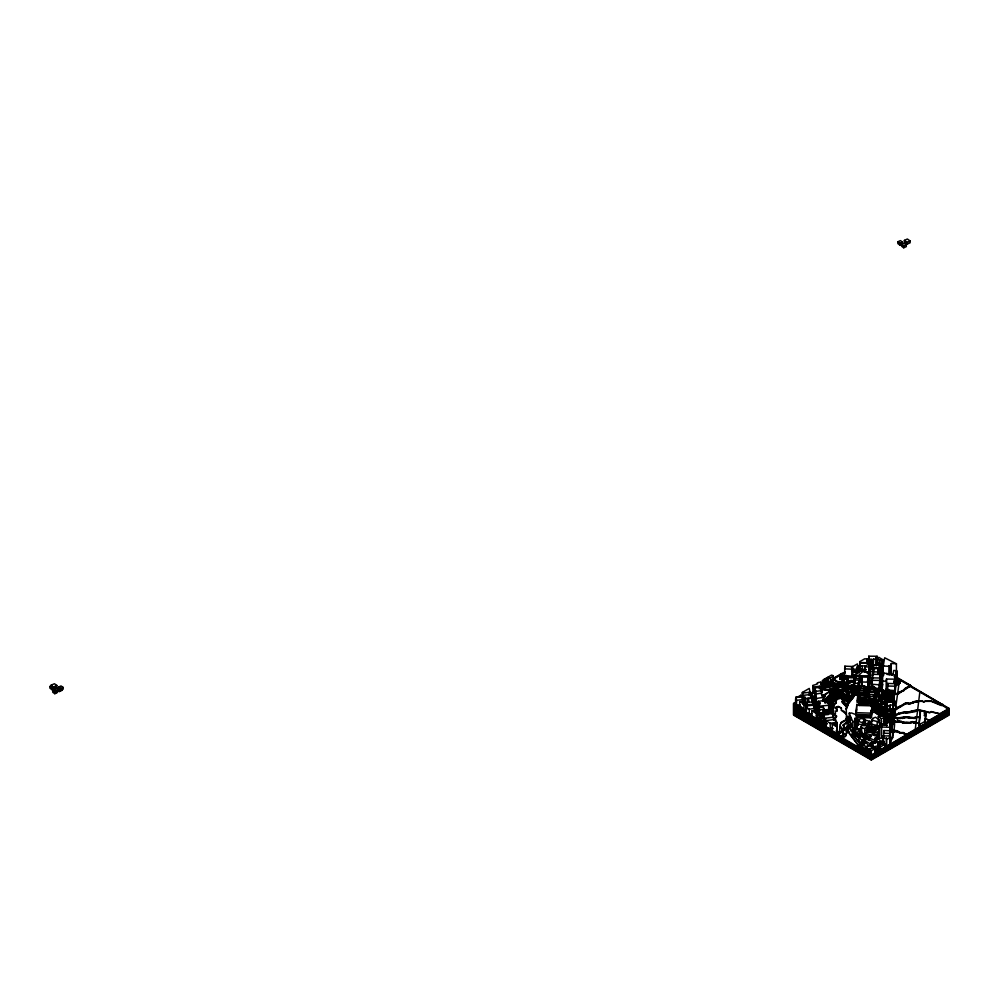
<?xml version="1.0" encoding="UTF-8"?>
<svg xmlns="http://www.w3.org/2000/svg" width="999" height="999" viewBox="0 0 999 999"><rect width="100%" height="100%" fill="white"/><g stroke="black" fill="none" stroke-linecap="round" stroke-linejoin="round"><path stroke-width="1.5" d="M829.307 713.011L830.456 712.349L830.456 710.913L828.933 709.315L828.995 710.501L830.456 710.913M831.605 711.3L830.032 709.902L831.505 710.751L831.48 712.936M832.642 712.237L830.881 710.089L832.754 705.381L832.454 707.155C830.369 707.317 830.181 710.526 832.379 710.701L832.304 714.31M832.055 709.627L833.528 710.476L833.278 715.321M835.489 713.648L835.114 715.109L836.588 715.958L834.752 717.869L835.052 719.005L836.588 716.408L835.114 715.559L835.489 711.5L836.962 710.651L835.489 711.5M835.614 725.474L836.962 724.7L836.962 722.539L835.489 721.69M836.962 711.101L836.962 708.953L835.489 708.104L836.225 706.83L838.436 706.405L841.383 708.104L838.436 706.842L836.225 707.28L835.489 708.553L836.962 708.953M841.383 710.252L844.317 711.5L846.44 714.297L841.383 710.252L841.383 708.104M846.041 735.127L846.041 734.39L845.379 736.438L842.169 737.786L793.581 709.29M861.987 748.626L861.987 747.851L864.285 749.962L861.987 748.626L861.987 744.33L863.423 743.468L861.987 744.33M864.922 749.799L864.285 749.063L864.922 751.822L861.213 748.888L849.475 733.428L848.001 729.932L849.475 733.878L861.213 749.225L858.129 744.655M859.427 674.512L859.427 675.774L868.531 675.811L868.631 671.778L862.524 671.79L859.427 674.512L859.427 677.559M882.442 690.933L882.442 692.232L884.14 692.295L885.426 691.895L885.301 690.846L882.442 690.933L882.442 694.467L882.442 692.844L881.705 692.432L881.705 693.219L883.029 694.143M854.22 676.872L854.12 680.519L851.023 680.531L851.036 682.267L848.076 682.317L848.089 676.798L854.22 676.872L854.22 678.221M866.682 659.627L868.006 658.865L868.006 659.602L866.682 659.627L867.282 662.674L867.382 658.89L864.635 658.841L859.827 661.613L859.764 662.512L866.707 662.687M868.78 661.85L868.755 664.834L873.263 665.159L873.526 659.078L875.748 659.165L875.836 657.991L877.035 657.954L877.097 656.256L868.78 656.193L868.755 659.178L872.689 659.715L873.526 659.078M890.633 701.985L890.646 699.163L889.46 698.026L890.646 699.612L893.543 699.687L893.543 693.768L887.587 693.643M890.646 693.731L890.633 696.066L893.343 696.166L893.543 693.768M868.68 666.046L869.13 663.111L860.002 662.986L860.077 669.592L866.121 669.954M861.725 681.98L861.837 677.035L868.356 677.172L868.044 686.75L861.725 686.6L861.725 681.98L868.044 682.142L868.356 677.172M861.725 686.6L861.837 681.206M868.631 676.348L868.531 680.394L868.631 671.778M848.076 681.867L854.12 681.867L854.22 677.772L848.089 677.697M839.797 679.033L839.872 674.587L841.87 674.662L841.87 676.91L841.695 679.095L839.797 679.033L839.872 674.587M892.469 723.863L893.78 723.788C892.719 711.812 897.939 725.087 890.396 741.583M847.189 679.17L847.264 675.861L842.532 675.361L842.644 682.167L844.392 682.23L844.367 679.32L848.076 679.033L847.189 679.707L847.09 682.055L844.392 682.23M873.526 664.722L875.748 664.822L875.836 663.648L877.035 663.611L877.097 661.912M847.09 679.37L847.189 676.96L842.494 676.872L842.644 682.167M890.059 722.152L889.659 738.061L890.059 722.152L886.538 722.527L886.4 725.074L880.456 724.175L880.456 727.247M858.828 685.814L859.365 680.182L854.595 679.994L854.345 686.138L858.828 685.814L858.89 682.042M888.573 699.1C891.32 697.452 889.172 703.783 888.573 699.1L888.286 696.89L888.248 699.375L886.038 701.897M832.741 706.068L833.391 703.321L831.917 702.472L833.678 701.061C834.315 693.244 848.201 696.852 843.518 702.085L847.227 705.531L847.614 704.095L846.69 703.646L853.708 695.067M871.777 686.713L872.152 680.344L879.744 680.394L879.919 686.338L879.632 682.28M872.152 683.478L871.715 688.011L872.152 681.118M879.632 686.325L879.919 682.305M859.165 671.915L857.329 671.116L857.404 669.73L857.204 671.39L851.635 671.603M865.097 672.315L865.134 666.271L868.943 663.798L868.73 675.112L868.78 656.193M833.528 710.476L832.055 710.077L833.653 707.017L833.566 708.691L832.092 709.54M886.238 691.383L882.017 691.221L882.891 673.251L887.1 673.401L886.975 674.425L893.78 674.725L895.741 675.774L895.354 690.222L895.841 670.654L893.705 670.479L893.031 674.5M887.761 683.441L887.587 686.013L894.992 686.213L895.229 683.691L887.761 683.441L887.587 694.093L890.546 694.18M854.694 681.081L854.932 675.062L857.392 675.112L857.304 676.273L861.001 676.398L860.738 682.592L861.001 676.398M854.345 686.138L854.595 682.242M854.769 681.318L854.932 678.209M868.943 663.798L868.73 666.945L865.097 666.87M869.967 681.068L869.317 687.212M863.873 687.949L869.53 687.412L870.466 675.037M841.695 679.095L841.87 674.662M879.357 672.04L879.669 668.219L873.438 668.905L873.226 671.79L879.357 672.04L879.357 674.575M893.543 699.687L893.343 702.085L893.343 696.166M860.002 662.986L860.077 665.696L866.121 666.058M891.62 701.56L895.229 701.66L895.079 703.433L892.669 703.371M892.669 705.619L895.079 705.681L895.229 703.908M872.152 681.568L872.539 674.313L880.194 674.5L879.282 688.373L881.418 686.488L879.944 685.639L882.567 684.04L879.944 686.088L881.418 686.937L879.719 688.011M872.539 677.909L872.227 681.917L872.227 677.871L879.869 678.009M889.659 727.297L881.618 727.022L881.642 738.111L878.708 738.823L878.87 726.098L880.456 725.986L880.456 724.175M878.708 738.823L878.87 726.098M881.705 693.219L881.405 689.435L882.567 684.09M887.249 696.016L887.374 694.218M888.111 695.092L888.074 695.991L888.111 693.818M872.177 706.705L871.415 714.934L856.043 714.46L856.043 712.674L856.805 704.432L872.177 704.907L871.415 716.733L856.043 716.258L856.68 709.39M856.043 714.46L856.68 707.604M860.264 702.409L857.329 702.322L858.316 690.034M859.065 691.783L858.865 692.544L859.19 686.925L858.491 699.924L858.491 698.126L866.358 698.251L865.259 698.338M859.19 688.723L858.79 696.753M868.955 690.297L860.002 690.134L860.239 685.801L864.622 685.938L864.622 687.737M865.309 693.993L865.134 697.689L859.652 697.527L859.827 693.83L865.309 693.993L865.371 697.065L864.272 697.04L868.668 697.052L868.543 698.438M859.24 702.809L859.003 705.481L873.276 705.868L873.276 710.389L873.413 708.254L875.611 708.328M859.652 697.527L859.827 693.83M859.09 705.481L859.502 700.149L873.688 700.586L873.563 704.407M859.477 703.021L859.415 703.758L859.415 700.062M864.747 690.059L864.272 695.129L864.622 685.938M864.684 688.898L864.272 693.331L857.691 693.244M865.371 695.154L865.084 700.124L865.371 696.952M865.996 700.986C870.678 700.386 865.946 702.272 865.996 700.349M866.233 699.525L866.82 693.181M866.583 697.627L867.057 692.444M868.606 694.105L869.018 687.874M868.193 700.474L868.193 701.098M869.817 689.273L870.054 686.738L874.45 686.875L874.212 691.208L869.817 691.071L869.817 689.273L874.212 689.41L874.45 686.875M869.817 691.071L870.054 686.738M870.629 713.373L870.878 710.676L870.878 712.587M871.178 705.606L871.365 703.496L873.563 703.558M870.379 717.856L870.379 716.071L857.204 715.659L857.204 717.457L870.379 717.856L871.078 710.252L875.486 710.326M871.415 716.733L872.177 704.907M873.426 703.383L873.188 706.73L873.688 702.297M873.738 699.974L873.426 704.195L875.873 704.27L875.873 702.01M869.467 696.665L869.467 698.463L873.863 698.601L874.038 694.904L879.382 695.541L876.198 712.349L881.168 715.858M873.688 704.095L873.276 708.528L875.586 708.728M876.335 694.143L875.186 694.417L875.599 688.074L872.964 687.986M875.661 689.235L875.136 695.054L879.382 695.766M865.958 694.542L869.642 694.767L869.355 699.849L875.936 699.937L876.235 696.403L875.936 701.735L871.99 701.61M876.185 696.128L876.822 690.072L875.299 712.399L870.903 712.275M859.327 703.758L859.24 701.96L875.873 702.359L875.936 701.373M876.285 696.128L876.822 690.434M875.873 702.359L876.822 692.22M895.229 691.32L894.992 694.293L894.992 686.213M872.664 675.549L873.263 669.08M870.466 675.486L870.853 671.216L867.032 672.989M880.668 677.984L881.755 678.184L881.755 680.431L880.668 680.232L881.48 675.287M880.668 680.232L880.793 676.51M886.438 693.681L886.463 679.033L895.354 679.183M886.238 692.282C885.589 684.902 888.286 691.283 885.451 691.945M893.818 691.483L893.618 693.493L890.658 693.356L890.646 691.383L893.818 691.483L893.618 699.412L890.658 699.288L890.646 696.852L891.295 696.877L890.646 697.302M893.618 699.412L893.818 697.402M887.262 709.902L887.387 704.632L884.952 703.021L890.022 701.635L893.456 701.748L893.106 710.439L893.456 701.748M890.034 711.325L890.134 704.994L893.106 705.094M919.043 723.338L919.654 725.599L919.043 723.338L920.341 710.963L924.624 711.101L924.624 713.348M919.043 725.586L920.341 712.749M868.593 665.784L871.29 666.97L869.068 668.456L869.068 670.691M868.855 670.691L871.265 669.43L870.753 668.893M919.654 725.599L919.53 726.773L919.654 723.363M882.592 684.665L882.017 690.771L886.113 691.383M886.45 739.597L886.613 738.174L882.741 738.186L882.729 735.951L890.271 735.901L890.321 737.362L886.45 739.597L886.45 746.328L886.613 738.174M924.624 711.101L924.362 713.461L925.823 713.511L925.823 715.759L924.362 715.709M924.362 714.809L925.823 714.859L924.949 723.651L925.823 713.511M882.254 694.58L881.892 696.89L882.254 692.782L886.4 692.819L886.263 696.228L886.475 693.855M873.588 665.059L873.288 667.694L880.531 667.944L880.831 665.322L873.588 665.059L873.438 673.975M873.288 671.865L873.588 669.23M873.288 672.315L873.588 669.68M880.831 665.322L880.531 672.564L880.531 667.944M880.231 678.558L879.582 682.03M899 683.478L899.35 680.456C893.618 674.8 897.002 679.707 899.812 681.168M895.454 709.228L899.587 679.382M844.53 676.348L844.867 666.171L852.547 666.495L852.422 674.25L855.469 675.886L852.422 673.801M846.066 676.423L852.209 676.673L852.547 666.495M852.209 676.673L852.547 673.988M890.621 701.723L892.469 701.76L890.534 701.798L890.621 700.823L894.704 700.898L894.492 702.584L890.633 701.535M886.263 693.98L881.892 694.655M892.706 737.799L893.556 730.831M846.041 734.839L846.215 733.079L847.689 732.23L846.278 730.856L847.427 728.683L852.022 726.573L849.262 719.755M890.746 708.828L890.584 710.152L892.219 711.226L893.518 711.238L893.918 708.978L890.746 708.828L890.746 711.076M839.909 726.847L841.383 727.697L839.909 726.847L840.122 724.812M841.383 727.247L839.909 728.096L839.347 731.618L837.262 733.603L837.224 727.047L836.051 723.763L832.267 724.213L832.267 730.719M846.215 733.079L847.751 732.155L846.278 730.856M880.469 707.205L880.219 709.402L880.481 707.017M880.469 706.755L880.469 707.542L876.76 708.553L876.76 707.767L882.754 706.33L880.107 706.73M886.675 711.513L887.149 715.259L885.551 715.122L883.316 713.211L883.316 710.514L886.662 708.903L890.421 709.228L886.675 711.513L886.7 714.273L888.773 715.634L893.331 714.485M892.319 722.389L892.706 718.581L883.803 718.618M891.632 722.764L891.695 721.802L891.632 723.101L892.482 721.603L893.968 721.965L893.968 721.066L896.815 721.615L898.288 720.766L903.933 722.327L910.064 722.464L912.524 721.615L919.255 723.626L912.524 721.952L910.064 722.914L902.821 722.452M896.403 676.198L897.189 671.303L895.841 670.654M896.528 682.879C895.354 678.995 899.162 679.969 897.939 682.517L896.528 683.328L898.288 681.143M796.403 701.822L793.581 703.458L793.581 715.122L871.315 760.002L949.05 715.122L949.05 708.391L939.734 713.761L931.155 711.55L929.694 712.399L919.392 709.852L916.445 709.964L906.143 712.512L904.669 711.663L887.587 717.095L883.928 716.683L883.928 717.469L885.838 718.219L894.355 716.82L894.592 714.273M890.434 738.91L890.034 741.57L890.434 730.793L883.903 730.519L883.466 741.27M874.1 688.798L879.207 688.848L879.807 683.528M879.207 688.848L879.807 687.112M830.119 707.055L831.593 706.206L830.119 707.055L830.032 710.351M831.593 706.655L832.342 703.471L830.868 702.622L833.116 700.287C835.464 691.071 845.566 696.628 847.801 702.272C844.954 696.915 835.476 691.695 833.116 700.736L830.868 703.071L832.342 703.92L831.705 705.544M897.189 671.303L896.403 684.278L896.428 663.786L884.664 657.767L883.253 665.996L883.253 674.575M883.74 692.045L882.891 689.909L882.017 689.872M889.235 674.912L889.347 665.671L890.883 665.759L891.27 663.498L896.428 663.786M883.253 675.287L883.728 672.539M894.592 714.385L896.39 706.43M894.592 714.722L895.454 708.778M869.392 661.95L869.654 659.527M869.654 660.876L869.392 662.399L869.467 660.626L868.006 661.013M881.018 675.237L881.405 678.97L881.805 673.925L883.89 674.949M892.219 713.473L893.518 713.486L893.918 708.978M892.132 722.876L892.432 721.228L888.373 721.49L892.132 722.876L892.132 725.124L892.482 720.142L885.201 719.842L885.201 717.831M840.271 724.924L841.383 722.14L846.365 719.517L847.839 729.357L849.937 728.159L849.937 727.26M841.383 731.543L838.386 734.702L840.758 732.879L841.67 729.557L843.343 728.259L841.67 729.557M883.965 692.295L884.165 691.133L878.196 690.034L875.936 692.157L878.72 688.386L877.809 690.409M833.653 707.467L834.502 703.683L835.976 702.834L833.803 705.669L833.878 705.019M891.657 730.044L892.344 726.523L890.284 726.385L889.61 729.919L891.657 730.044L891.657 732.292L889.61 732.155M897.314 731.293L892.045 730.331L892.344 728.308M891.657 732.292L892.344 726.523M878.583 697.115L882.142 694.367L878.583 697.901L879.382 692.956L875.186 692.132M885.002 701.76L880.007 703.633L880.007 705.981L877.159 706.093L879.382 693.294L875.186 692.582M880.893 716.558L876.198 713.249L878.521 700.898M891.295 697.327L891.37 696.465L889.61 696.428M829.07 706.618L830.706 705.694L831.28 704.083L829.807 703.234L832.542 699.949C833.553 694.542 840.384 693.206 844.317 696.553L848.263 701.273L844.317 696.103C840.384 692.757 833.553 694.093 832.542 699.5L829.807 702.784L831.28 703.633L830.706 705.244L829.232 706.093L828.92 707.779L828.596 706.93M870.991 659.253L870.991 664.909M858.828 683.116L854.345 683.453M878.258 692.682L882.229 687.037L878.258 692.344L879.644 689.772L878.196 689.697M882.554 697.589L882.904 696.053L886.263 695.779L886.563 697.152L885.514 697.752L886.563 696.703L888.248 697.14L887.387 700.724M882.616 697.252L883.054 697.876L882.904 696.053M885.002 695.267L883.903 695.966L883.99 695.229L885.002 695.716M843.343 728.708L844.317 725.998L842.844 725.137L846.628 722.227L846.852 723.014L848.176 722.327L848.188 721.428L849.962 720.579L849.262 718.868M889.335 702.06L890.633 700.774M885.164 700.998L885.164 701.448M893.606 692.382L894.068 690.534L889.572 690.184L889.61 696.877L892.269 696.927M893.606 696.965L894.068 690.534M881.006 742.332L883.703 742.419L881.006 742.22L880.369 744.767L878.733 744.592L879.62 741.208L884.24 741.483M880.818 742.969L881.006 742.22M883.054 693.706L879.232 697.227M883.054 697.427L882.454 697.951L883.69 696.091M793.581 708.84L840.896 736.6L844.068 733.828L842.607 732.979L843.144 730.856L846.066 727.447L851.173 724.025L849.262 719.305M843.144 730.856C844.967 730.144 848.426 725.411 851.173 724.025M880.818 742.856L880.369 744.43L878.733 744.592M887.611 700.049L886.737 702.609M878.733 744.255L879.195 743.156M883.216 664.997C881.355 663.761 877.06 666.708 879.644 663.723M879.02 664.884L879.02 665.784L879.644 664.173M846.278 731.305L847.427 729.133L852.022 726.573M879.994 680.519L881.018 678.908L880.231 679.008M879.994 680.968L880.706 679.894M890.396 742.032L892.706 737.349M879.108 719.954L878.783 721.29L879.108 720.404M834.852 701.223C836.638 704.445 833.753 698.313 839.172 697.876L840.746 697.814L843.193 699.799L842.232 702.509L846.74 707.192L847.614 704.545L846.69 704.095L853.708 695.516M846.253 708.666L847.614 704.994L846.69 704.545L853.708 695.966M847.614 704.095L846.253 708.441L846.503 717.132L851.098 718.98M847.614 705.893L846.69 705.881L853.708 696.865L846.69 705.444L847.614 705.893L846.253 709.34M828.308 705.556L829.894 703.983L828.421 703.134L834.078 694.842C839.859 690.809 845.841 695.828 848.675 700.324C845.279 696.153 839.847 691.308 834.078 695.292L828.421 703.583L829.894 704.432M842.494 679.12C844.242 683.878 837.162 682.567 834.752 680.594L834.015 679.32L834.54 677.559L842.294 673.451L841.183 673.726M880.893 700.911L881.168 697.015L882.454 697.702L882.454 699.937L881.168 699.25L881.168 697.015M880.544 700.736L881.168 699.25M836.463 730.506L836.962 729.345L836.463 730.956M843.581 734.964L844.068 733.378L842.719 732.754M835.976 703.284L836.325 702.072M883.216 659.877L877.709 659.552L877.709 665.109L881.13 665.471L883.216 665.446L883.216 659.877L878.77 657.317L877.709 659.552M831.493 698.001L833.004 694.942L831.53 694.093L835.127 692.02L843.668 693.893L849.088 699.362L845.142 695.192L842.095 693.543L835.127 692.469L831.53 694.542L833.004 695.391L831.493 698.451L827.347 702.846L830.019 698.85L831.493 698.451M831.605 695.916L831.992 695.079L830.818 694.055L831.992 695.529L830.931 697.677L824.887 702.684L831.605 696.365M877.322 664.298L876.348 665.534L878.009 662.886M877.709 665.109L878.77 662.874M879.719 684.065L882.766 681.318M879.719 684.515L882.766 681.768M845.379 736.438L846.041 734.677M833.391 703.321L831.917 702.921L832.204 701.91M855.756 726.91L856.38 727.26L854.669 728.596L852.821 728.97L849.262 720.204L849.262 713.124L851.523 712.986L856.468 714.797L857.592 717.594L856.955 725.074L857.592 717.594M854.307 730.281L855.756 727.359L855.094 718.269L856.955 717.981M832.204 702.359L833.678 701.51C835.114 695.654 843.68 695.042 844.992 701.236M855.369 725.724C858.104 727.16 854.832 723.738 855.756 727.334M856.83 727.759C853.009 724.587 852.934 737.836 849.949 728.196M871.603 725.311L871.603 720.067L872.514 718.468L875.536 717.207L879.532 720.167L879.532 725.424L877.209 726.785L874.412 726.048M820.654 718.668L818.743 720.666L822.689 716.982L820.204 716.383L819.567 714.784M818.743 720.329L822.689 716.982M828.758 697.227C826.997 701.435 822.739 703.271 828.758 697.227L831.081 695.167L830.231 692.981L832.866 691.096L836.413 690.371L842.644 691.645C844.068 689.322 850.411 693.169 846.378 694.255L849.987 697.364L853.708 692.382L850.449 689.797L859.839 690.584M837.262 733.154L839.347 731.618M822.676 700.024L825.873 698.501L830.256 694.243L825.873 698.95L822.676 700.474M844.317 725.998L843.581 727.272M879.669 678.071L881.73 676.061M879.669 678.521L880.381 676.847M864.123 733.828L863.573 735.239L864.123 733.828L860.651 732.791L861.425 731.518M895.666 678.009C896.153 677.16 896.016 680.057 895.441 676.61L910.464 685.326L904.669 688.661L903.933 690.284L894.068 695.129M897.864 693.331L897.864 694.23L910.464 685.776L942.844 704.807L941.47 705.594L931.155 701.348L925.274 701.348L923.8 702.197L922.327 701.348L916.445 701.348L910.551 703.159M852.684 730.956L854.869 727.172L855.681 727.634M852.234 733.903L853.621 731.48M852.234 734.24L855.881 738.523L852.234 734.24L853.621 731.93M828.758 697.677L831.081 695.167M834.852 701.673L837.699 699.175L840.746 698.264L843.506 700.823L842.032 701.673M867.494 680.856L868.156 679.944L867.494 681.306M849.262 718.418L840.496 723.338M878.171 701.723L877.759 702.584L881.068 699.138M879.058 700.861L877.759 702.247M878.171 702.509L881.605 699.387M867.507 723.913L869.63 721.278L866.158 720.341L864.023 722.976L867.507 723.913L867.507 728.446L869.63 725.811L869.63 721.278M870.316 722.876L868.668 723.501M870.341 723.813L876.086 725.361L874.762 726.985L871.54 726.111L871.54 728.358L870.454 729.682L867.944 728.995L867.944 726.76L870.379 723.701L870.379 721.69L869.043 723.313L869.043 725.336M870.454 729.682L870.454 727.434L871.54 726.111M875.249 728.184C883.403 727.784 872.115 730.406 876.086 727.16M871.54 728.358L874.762 729.233L876.086 727.609L876.086 725.361M848.101 694.792L849.575 693.943L848.126 692.12L843.056 690.184L841.583 691.033L834.202 690.172L829.707 692.22L834.202 689.722L841.583 690.584L845.054 690.034L849.162 692.769L849.575 693.493L848.101 694.792L850.511 696.278L853.708 691.932L850.449 689.347L859.789 690.122M849.5 697.964L842.519 692.407L835.876 691.146C832.379 691.87 824.887 696.54 835.876 691.595L837.349 692.444C845.903 688.898 848.688 706.318 853.708 692.831L850.449 690.247L850.449 688.448L853.171 688.823L858.453 686.788C835.926 684.427 869.267 688.411 858.453 687.574L854.12 689.198L854.12 688.311L841.345 686.525L860.151 689.347M849.088 698.925L853.708 693.269M848.675 699.874L853.708 693.718M848.263 700.823L853.708 694.168M847.801 701.822L853.708 694.617M847.614 705.444L846.69 704.994L853.708 696.191M853.471 730.094L856.081 730.893L855.044 732.08L855.044 735.626L857.117 736.275L857.117 732.729L859.327 730.069L854.782 728.808L853.471 730.094L853.471 733.641L856.081 734.44M857.117 736.275L859.327 733.616L859.327 730.069M852.821 728.97L852.821 721.877L855.756 720.242M879.432 729.919L879.432 735.264L877.159 737.886L877.159 732.542L879.432 729.919L875.124 728.583L873.513 730.007L873.513 735.339M874.937 735.938L874.937 731.942L875.948 730.781L873.513 730.007M868.818 737.899L867.394 739.51L862.087 737.2L862.799 736.538L868.818 737.899L868.818 740.147M859.877 737.549L857.617 736.887L857.617 735.539L860.002 732.916L864.784 734.228L863.436 737.025L864.784 735.564L864.734 728.708L867.244 726.011L862.911 724.612L861.425 726.223L861.787 732.092L860.651 733.229L864.734 734.452L867.244 731.755L867.244 726.011M857.617 736.887L860.002 734.253L860.002 732.916M864.922 737.512L864.922 734.814L866.145 733.478L870.591 734.789L870.591 737.487M869.267 740.734L869.267 738.011L872.851 734.103L877.547 735.539L877.547 739.622L875.261 742.107L875.923 742.307L875.923 738.224L875.261 738.024L875.099 743.206M886.787 699.138L887.112 701.535L887.449 697.976M886.787 701.385L887.774 700.311L887.299 695.878M875.261 738.024L877.547 735.539M875.923 738.224L875.099 739.123L875.624 743.368M874.674 743.031L874.674 740.309L875.624 739.285M862.324 722.602L865.171 719.517L860.639 718.356L857.954 721.253L862.324 722.602L862.324 725.411M862.961 736.975L864.922 735.838L863.436 736.575L860.938 735.976L859.877 737.1L857.617 736.438L860.002 733.803L863.573 734.789M867.944 728.546L870.454 729.233L871.54 727.909C880.506 727.996 862.524 734.415 867.244 731.305M864.922 734.814L867.669 735.651L866.845 736.538L868.318 737.075L870.591 734.789M861.488 731.293L859.714 733.179L859.714 729.133L861.488 727.26M863.436 735.676L857.617 735.539M823.713 695.117L825.186 696.415L823.713 695.117L833.503 688.86L840.596 689.56L843.581 688.736L851.685 692.569L853.695 691.495L853.708 696.415M823.713 695.566L833.503 689.31L840.596 690.009L843.581 689.185L851.685 693.019L853.695 691.945M844.317 726.435L842.844 725.586L849.962 720.579M899.2 683.816L900.249 682.604M899 683.366L899 684.265L900.249 682.267L895.141 685.714M875.961 730.007L879.02 726.86M860.651 733.229L860.651 727.484L861.425 726.223M880.731 679.657L881.405 678.97M899.2 684.153L896.028 685.264L895.141 686.151L895.741 686.812M882.129 688.873L881.405 689.884L881.543 689.023M867.894 739.61L869.255 738.823M881.068 699.475L879.058 700.973M871.19 686.937L871.977 686.076M816.795 713.648C820.891 714.085 814.297 702.434 813.436 698.226L811.163 698.226M876.56 728.296L881.056 725.361M876.56 728.633L881.056 725.811M848.089 677.247L852.447 677.297L853.371 676.448M881.817 725.998L883.603 724.35L887.137 725.636M827.721 682.854L830.356 683.84L830.356 678.321L833.253 675.724L831.58 675.099L827.721 677.334L827.709 684.14L823.638 685.202L823.126 686.95L825.511 687.649L825.511 686.763L822.776 685.701L832.517 684.028L851.023 686.026M851.036 682.267L851.023 681.43L852.984 681.418L847.477 684.14L845.291 683.453C842.394 683.828 827.135 686.251 833.253 680.344L831.742 679.782M830.356 683.84L833.253 681.243L833.253 675.724M882.579 698.139L882.579 695.903L883.591 695.217L886.55 695.891L883.765 698.376L882.105 697.577L882.254 699.7M847.851 693.393L844.442 691.296L842.644 692.095L836.413 690.821L830.231 692.981M886.575 696.603L883.878 698.95L886.038 700.099L887.112 699.288M824.1 685.714L823.9 679.695L828.221 678.084L827.047 677.622L823.638 679.595L823.651 685.202M827.709 684.14L828.221 678.084M831.742 680.232L833.253 680.794L830.356 683.391L827.721 682.404L827.047 682.792L828.221 683.241L827.709 683.691L823.651 684.752L822.976 686.188L822.527 680.232L822.527 685.851L831.58 680.619M824.812 724.175L826.335 723.239L824.812 724.625L793.581 706.143M840.896 736.151L843.581 734.515M882.105 697.577L883.665 696.328L882.579 695.903M866.183 732.442L874.387 728.683M892.407 710.701L905.406 703.134L907.616 702.709L909.078 703.558L916.445 701.011L922.327 700.898L923.8 701.748L925.274 700.898L931.155 700.898L941.47 705.144L942.844 704.357M895.429 709.827L905.406 703.92L907.616 703.496L909.078 704.345L914.235 702.222L918.418 701.798L918.418 700.898M885.526 702.659L889.847 700.262M871.603 720.067L877.209 721.54L879.532 720.167M887.112 701.535L886.038 702.347L886.063 699.949L882.804 698.214L880.731 699.45L882.217 700.311L882.217 702.547L881.43 703.021L882.879 703.97M869.48 669.942L873.363 667.07L873.226 674.325M868.918 670.654L873.363 667.519L870.816 666.67M793.581 705.694L822.976 722.664L824.3 721.89L823.401 719.417L825.923 719.105M873.288 710.127L879.345 709.19C879.857 710.314 883.079 709.902 881.081 708.778L881.68 708.503L880.893 707.704L886.45 706.031M885.901 710.014L887.075 709.065L884.952 707.467L886.45 706.48M892.407 711.151L900.986 706.018M895.429 709.502L896.578 708.678A13.037 7.53 0 0 1 900.986 706.131L905.406 703.471L907.616 703.046L909.078 704.008L910.551 703.046M887.699 691.108L887.849 689.198L886.463 689.173M887.349 689.997L886.463 689.622M890.509 725.124L892.582 723.726L888.398 721.653L886.313 723.064L886.313 725.299M882.579 697.689L883.591 697.015M867.032 672.652L869.58 670.891L870.853 671.328M882.217 702.547L880.731 701.698L880.893 698.663L882.454 697.702M819.33 707.342L815.659 710.851L815.659 709.952M815.659 710.401L818.98 708.428M817.257 709.577L815.659 710.514M856.955 724.625L857.592 724.225L856.78 722.202M863.648 671.34L860.813 670.804L855.781 673.838L853.883 675.312L853.883 677.559L855.444 678.421L855.831 675.936M855.831 677.285L853.883 676.66M855.831 677.734L853.883 677.11M881.056 725.474L877.472 727.946M881.43 703.021L881.43 700.786L882.217 700.311M881.967 700.624L880.731 701.36L882.879 703.521M880.731 701.698L881.967 700.961M815.671 693.081L813.423 693.343L812.899 685.476L817.569 683.878L817.257 682.966L818.431 682.467L820.828 682.18L822.127 685.951L822.127 692.319M802.372 692.407L802.584 699.013L802.372 692.407L809.277 688.423L810.551 695.192M795.803 697.327L801.673 696.353L802.809 699.587L796.54 700.311L795.803 697.327L796.253 703.433L795.579 703.471L795.579 698.626M851.398 667.332L857.454 663.898L857.916 670.616L857.067 670.641L857.067 667.906L857.916 667.881M833.166 678.808L845.079 671.927M842.294 673.9L844.879 673.051M832.866 679.432L845.079 672.377M832.229 680.244L834.927 678.696M811.525 693.094L815.509 690.346M822.152 686.513L830.132 681.905M809.577 693.88L811.525 692.757M809.515 694.255L815.509 690.796M821.453 687.362L829.407 682.767M857.279 666.683L859.827 665.209L859.764 666.545L859.827 661.613M796.24 702.372L793.581 703.895L799.675 707.417L801.772 707.13M809.515 694.705L814.847 691.62M824.15 686.251L821.24 688.186L821.877 695.953M826.76 684.752L829.407 683.216M857.279 667.132L860.039 665.534M869.242 660.676L868.006 660.938L868.006 662.125L866.682 662.15M796.24 702.809L793.581 704.345L806.118 711.588L805.619 710.339M868.006 661.388L869.654 660.426M796.24 703.259L793.581 704.794L811.85 715.346M864.385 671.453L864.385 670.554L859.777 668.743C857.404 667.906 857.117 670.379 859.602 669.63L860.514 670.966L864.385 671.003L857.804 669.205M841.345 686.975L833.066 685.439L825.511 686.763L826.66 687.412L830.194 686.051L837.449 685.264L848.738 686.675L854.482 683.728L848.738 687.125L843.693 686.538M823.126 686.5L826.66 687.861L837.449 685.601L846.428 686.763M829.108 689.285L840.396 686.738L851.523 689.747L840.396 687.187L837.949 688.036C832.841 686.862 828.695 691.246 823.713 690.009C819.205 687.737 828.433 690.646 829.108 689.735M793.581 703.458L799.25 706.718L800.536 705.968M800.536 706.418L799.25 706.718M812.025 702.122L810.951 694.492L802.796 695.379L803.421 697.327L804.944 697.152L805.394 704.27L806.717 704.12L804.282 705.182L806.717 703.671L805.394 703.82L804.944 702.409L803.421 702.572M836.475 686.613L842.219 686.126L848.738 687.462L851.023 686.363M868.855 670.354L869.48 670.279M825.186 695.966L823.713 697.265L825.186 696.415M811.613 699.2L812.811 702.122L814.148 702.896L816.133 701.885L814.847 698.601M815.097 703.046L816.133 701.885M815.097 702.934L811.725 702.172L812.674 701.935L814.148 703.683L815.246 702.397M854.769 680.456L854.133 680.819M854.207 681.231L854.769 680.906M804.395 710.139C809.602 706.867 803.021 713.311 803.221 707.966M813.898 705.644L820.042 702.747L816.495 703.284L814.847 699.05M815.621 705.494L820.042 703.196L816.495 703.733L814.847 699.5L814.847 694.205L820.778 693.231L823.276 697.402L823.276 701.373M848.738 687.012L850.211 686.613M882.592 667.919L879.932 669.904L882.592 668.368L882.592 666.221M860.052 687.399L853.171 688.823M846.378 694.255L847.851 692.956M858.453 687.574L858.453 686.675L861.75 685.002M855.544 689.01L854.12 688.873L861.75 685.451M828.308 705.107L829.782 704.258M818.518 711.276L818.805 712.062L816.795 713.761M818.193 712.986L818.805 712.062M880.381 677.297L881.73 676.51M826.26 710.164C828.458 709.652 824.999 710.938 823.875 710.451L824.974 712.324M843.518 702.085L844.992 700.786M867.869 688.423L865.658 688.848L864.197 690.484L867.869 689.21L867.869 688.423L870.316 688.136L870.316 688.923M865.658 689.185L864.197 690.034L870.316 688.473L867.869 688.873M873.576 688.773L874.862 687.911L873.85 688.948M877.809 690.297L875.936 691.82L879.32 691.283L879.32 692.07M896.965 681.056L896.827 680.681M886.837 690.509L885.364 691.358L886.925 692.357L887.374 694.667M887.949 693.306L888.848 692.782L888.111 694.268M835.614 725.024L836.962 724.7M889.572 694.193L889.147 696.59M889.61 696.877L889.572 693.855L890.621 693.593M830.519 728.371L831.006 728.084M889.572 694.305L890.596 693.281L887.587 693.194M846.365 720.416L849.337 718.581M894.068 694.68L903.933 689.947L903.933 690.721M904.669 688.998L910.464 685.664L895.554 677.047M877.159 705.306L880.793 704.794M841.383 727.697L839.909 728.096M890.633 701.223L889.485 701.435M848.001 730.381L847.577 727.16L849.35 725.237M876.523 709.902L881.268 710.289L881.88 709.964L880.893 708.154L883.041 707.454L885.439 710.214M881.855 709.939L880.893 707.255L883.041 706.555L885.913 709.327L885.913 710.676M856.83 727.309L855.681 727.072L856.38 726.922M886.7 713.823L886.875 713.723M912.761 702.734L918.418 701.46M894.555 714.535L894.954 715.334L887.587 717.544M884.615 720.816L888.473 719.642L892.482 720.254M884.615 721.266L888.473 720.029L892.482 720.704M896.94 714.447L898.413 713.486M893.968 721.628L888.473 720.541L884.277 721.74L884.277 720.729M894.954 715.334L904.669 712.449L906.143 713.298L914.972 711.588L917.282 710.739L917.282 709.852M886.25 718.905L895.841 717.207L897.314 718.056L905.406 716.783L914.235 717.632C916.832 715.084 924.874 718.855 915.708 717.12L914.235 718.081L905.406 717.12L902.696 718.106L893.193 717.831M893.193 717.719L891.72 718.681L884.502 719.492M885.201 719.842L895.841 717.994L897.314 718.843L905.406 717.569L914.235 718.418L916.295 717.569L916.295 716.67M894.205 721.091L894.205 721.99L899.15 721.628L903.933 723.114L910.064 723.251L912.524 722.402L915.446 723.426L915.446 722.527M900.623 713.174L919.392 710.301L929.694 712.849L931.155 712L939.734 713.761M870.629 750.399L871.315 750.798L875.536 748.363L874.749 747.327L869.342 748.701L869.342 752.959L870.629 754.67L870.629 750.399L869.342 748.701M876.722 751.423L876.822 749.188L877.759 748.651L877.759 751.348L876.722 751.423L876.722 748.726L877.759 748.651M880.569 747.027L885.064 743.955L879.557 744.767L880.569 749.725L879.557 744.767M919.53 724.537L924.949 721.403M879.382 750.037L879.033 747.377L874.762 748.226L875.736 749.6L880.119 747.739L880.119 749.974L879.033 749.625M929.332 720.229L925.386 718.818L929.332 720.229L949.05 708.84L908.84 685.626M924.949 723.201L949.05 709.29L936.987 702.322M893.556 730.269L894.367 731.63L903.196 733.341L906.468 735.227L906.468 734.44L949.05 709.74L946.365 708.191M949.05 710.189L871.315 755.057L866.97 753.009L864.922 750.686L864.922 749.437M949.05 710.639L871.315 755.506L793.581 710.639M949.05 711.076L871.315 755.956L793.581 711.076M949.05 711.525L871.315 756.405L793.581 711.525M949.05 711.975L871.315 756.855L793.581 711.975M949.05 712.424L871.315 757.304L793.581 712.424M949.05 712.874L871.315 757.754L793.581 712.874M949.05 713.323L871.315 758.204L793.581 713.323M949.05 713.773L871.315 758.653L793.581 713.773M949.05 714.223L871.315 759.103L793.581 714.223M949.05 714.672L871.315 759.552L793.581 714.672M847.839 729.02L848.925 728.408M886.063 699.949L882.879 701.723L881.43 700.786M864.222 742.307L861.837 743.606L859.327 742.07L858.416 737.125L861.126 735.626L873.014 741.67L873.014 743.943M886.987 715.946L882.791 714.335L879.382 715.034L879.382 714.248L883.928 712.836L883.316 712.312M858.416 737.125L861.837 740.197L864.222 738.898L865.234 739.51L862.736 740.871L862.774 746.79L865.571 749.325L867.769 748.526M863.423 743.468L859.327 741.62L858.416 740.084M871.228 742.644L871.515 746.228L871.228 742.644L873.014 741.67M871.228 746.053L873.014 745.079M862.736 740.871L864.41 741.907L865.808 741.146L869.929 743.681L869.929 745.953M869.929 743.681L871.515 742.819M835.364 683.566C826.585 683.566 844.442 684.003 845.291 683.004L846.765 683.853L852.984 681.418M878.583 697.564L879.232 697.115M842.169 737.337L845.379 736.001M848.176 721.54L846.852 722.227L846.103 718.356L847.327 718.231L847.664 719.442L846.365 719.63M846.852 722.677L848.176 721.99M868.518 731.505L870.092 730.731L873.775 731.38M865.933 730.182L868.518 731.056L868.518 731.842L870.092 731.068L873.775 731.718M816.27 712.05L814.048 706.48L816.008 705.631M868.518 687.599L869.018 689.66M871.727 747.826L871.727 743.793L878.283 741.47L878.87 749.637M886.775 712.424L890.471 710.676L893.331 712.687L893.331 714.934L891.608 715.759L890.746 715.147L890.746 712.899L888.773 713.835L886.775 712.424L886.775 714.672L888.773 716.083L890.746 715.147M886.875 714.173L887.149 715.259M890.746 712.899L891.608 713.511L893.331 712.687M897.851 241.795L900.424 240.597L902.497 242.083L902.497 243.881L899.924 245.08L897.851 243.594L897.851 241.795L899.924 243.281L899.924 245.08M904.37 240.397L907.367 238.998L910.126 240.971L910.126 242.769L907.129 244.168L904.37 242.195L904.37 240.397L907.129 242.37L907.129 244.168M899.924 243.281L902.497 242.083M901.647 244.518L904.22 243.319L906.293 244.805L906.293 246.603L903.72 247.789L901.647 246.316L901.647 244.518L903.72 245.991L903.72 247.789M907.129 242.37L910.126 240.971M903.72 245.991L906.293 244.805M50.986 687.1L50.986 685.302L54.408 683.716L56.831 685.439L56.831 687.237L53.409 688.835L49.95 686.438L52.235 685.376M50.986 685.302L53.409 687.037L56.831 685.439M49.95 686.438L49.95 688.236L52.36 689.959L56.331 688.124L58.404 689.597L58.404 691.395L55.832 692.594L53.759 691.108L53.759 689.31L55.832 690.796L55.832 692.594M58.466 688.923L58.466 687.125L61.039 685.926L63.112 687.412L63.112 689.21L60.539 690.396L57.43 688.249L60.002 687.062M57.355 692.519L54.795 693.718L52.722 692.232L52.722 690.446L55.295 689.248M55.832 690.796L58.404 689.597M58.466 687.125L60.539 688.611L63.112 687.412M57.43 688.249L57.43 690.047L59.503 691.533L62.063 690.334L62.063 688.536M834.015 679.32L837.949 681.705L842.619 681.43M882.929 724.425L885.027 723.476M881.88 710.414L881.88 709.065L881.23 710.664L881.88 710.414L881.081 709.677L881.68 708.054M881.081 709.677L880.893 707.255M886.962 702.884L888.074 702.384M878.333 719.255L878.333 716.47L882.342 714.71L884.615 717.307L884.615 722.876L881.343 724.312L878.333 722.04M878.333 716.47L881.343 718.743L884.615 717.307M885.439 709.765L887.075 709.065M886.85 723.039C881.255 724.712 884.277 724.924 885.164 723.026L883.428 720.941M813.898 706.093L815.621 705.831M884.552 714.784C886.475 715.222 880.107 715.634 884.552 715.234M880.793 705.132L880.007 705.419L880.107 707.055L884.315 706.605M870.316 721.977L868.668 722.602L868.668 723.95L870.441 723.276M865.571 746.64L868.868 745.429L866.071 742.894L862.774 744.105L865.571 746.64L865.571 749.325M891.395 717.045L884.365 715.734L881.455 712.499L882.479 711.251L878.421 712.599L876.248 711.8M878.708 728.046L881.618 727.022M881.23 709.315L882.641 710.476L885.913 709.327M884.977 707.504L883.553 707.504M875.261 693.481L879.382 694.193L876.248 711.35L877.871 712.187L881.455 711.713L880.306 710.227L882.716 713.835M880.906 712.337L881.817 712.587M876.248 712.137L877.871 712.974L881.455 712.499M868.418 722.277L871.615 721.353M868.418 722.727L871.615 721.802M868.006 661.463L869.467 661.076M887.274 703.508L880.107 704.819L880.107 707.055M882.592 715.908L884.365 715.396M882.592 716.246L884.365 715.734M894.555 715.097L896.94 714.784M898.413 713.598L902.696 713.011M877.846 745.379L877.846 742.682L878.958 742.419M878.371 747.614L878.908 744.168L877.846 742.682M867.032 750.911L866.383 747.264L868.743 745.866L871.153 745.329L873.076 748.164L867.357 749.45C865.858 743.868 867.469 756.243 866.595 748.313M866.595 751.011L867.357 752.135L870.216 751.498M883.928 717.132L885.838 717.769M848.039 685.102L832.517 683.578L823.026 685.252M826.673 684.852L823.026 685.364M854.12 688.423L833.066 685.888L823.988 687.362L825.511 687.649M857.529 666.882L860.002 666.633L860.077 669.592M857.529 667.332L860.002 667.082M873.363 667.07L869.13 666.558M811.163 698.563L816.358 697.09M816.358 697.539L811.163 698.114M905.406 703.583L907.616 703.159M882.592 715.459L880.906 715.784L879.382 714.697L883.928 712.836M907.616 712.112L914.972 711.151M887.587 717.432L885.838 717.881L884.365 717.032M867.956 727.884L869.63 725.374L867.319 724.737M857.304 667.382L858.066 667.232L857.304 667.832M832.804 685.614L825.511 686.875M825.511 687.312L824.587 687.811M821.453 690.509L821.203 687.237L814.622 687.999L815.896 691.395L821.877 690.571M882.754 706.78L876.76 708.216M828.408 714.597L825.411 714.697L825.062 712.287L819.567 712.986L820.204 716.832L821.702 716.645L822.04 717.519L824.088 717.869L823.863 715.034L820.204 714.597L819.567 712.986M821.478 720.704L820.828 719.592L821.478 721.153M814.847 694.205L816.495 698.438L823.276 697.402M828.671 709.365L829.495 709.24L829.495 704.12L828.671 704.245L828.783 710.401L828.671 708.915L828.933 709.765M825.948 714.31L825.149 712.262L829.445 711.987L829.445 713.336M826.66 712.649L825.099 712.712L823.8 710.863L828.358 710.351L829.307 712.562L830.456 712.349M884.502 717.931L886.25 717.669L886.25 719.692M884.502 718.156L886.25 717.894L883.803 717.719M884.502 719.043L888.336 718.83L888.336 719.842L883.803 719.517L883.803 717.494L886.25 717.669M886.25 719.355L891.12 718.681M810.551 692.207L802.584 693.044M885.164 723.089L889.048 722.502M801.772 707.579L799.675 707.866L799.675 701.623L802.821 701.198L804.008 704.12L804.008 710.364L803.221 708.416M818.481 706.393L818.481 701.286L825.062 700.436L825.886 702.572L828.596 702.26L829.495 704.12M823.276 712.886L823.276 708.84L823.975 708.753L823.975 712.799M823.488 713.436L823.488 709.402L819.342 709.927L818.518 707.692L823.363 707.08L823.975 708.753M818.481 701.286L818.518 711.725L819.342 713.96L822.102 713.611M825.786 726.485L825.786 720.604L830.206 723.201L836.663 722.389L836.663 725.336M832.904 728.296L830.206 728.633L832.267 729.819M832.904 728.746L830.206 729.083L830.206 723.201M874.762 750.461L875.736 751.847L877.209 751.66L877.209 749.412M805.943 707.304L805.943 702.509L813.074 701.847L813.898 708.878M805.943 702.509L806.855 704.957L813.898 704.07M825.786 720.604L835.539 719.392L836.663 722.389M837.437 731.905L837.974 734.465L837.924 731.842M824.312 711.95L824.312 713.286L823.875 710.002L828.358 709.452L829.445 711.987M814.872 708.491L813.473 705.132L805.619 706.081L806.118 707.317L809.29 709.153L814.872 708.491L814.872 710.838M812.087 713.536L809.29 713.873L809.29 709.153M823.401 721.203L823.401 714.66L832.392 713.561L833.703 719.755M823.401 714.66L824.699 718.231L833.703 717.132M826.335 723.239L824.699 723.438L823.401 719.867M824.699 723.888L827.035 723.601M827.035 724.05L824.699 724.325L823.401 720.316M867.169 729.745L873.775 731.28M832.267 724.213L837.224 727.047M812.899 685.476L813.423 686.975L822.127 685.951M818.481 705.943L817.994 706.78L818.556 701.598M818.556 705.369L819.33 707.729M800.299 704.732L796.54 705.157L796.54 700.311M825.062 712.287L830.119 712.374M828.783 705.282L819.505 706.143L818.918 704.445L820.216 703.858L818.693 703.246L817.994 701.673M824.35 709.989L827.085 709.69M823.089 710.576L828.783 709.952M905.406 717.232L897.314 718.506L895.841 717.657M804.944 697.152L805.394 698.563L812.025 697.851M804.944 702.859L803.421 703.021L803.421 697.327M846.103 718.468L847.327 718.343M848.501 723.051L847.327 718.681L846.103 718.356M824.15 712.175L823.8 710.863L824.312 712.836M884.24 693.818L885.351 693.855M811.85 710.901L816.483 710.439L817.357 718.244L816.283 718.356L816.283 713.461L811.85 710.901L811.85 715.796M816.283 713.461L817.357 713.348M876.523 710.239L880.294 710.514L880.294 709.615M858.066 667.682L859.49 667.569L859.49 666.67L859.639 670.117L860.514 670.966M879.382 747.789L880.119 747.739M892.469 723.526L893.78 723.788M883.578 719.18L892.706 719.143M886.125 719.967L892.706 719.592L892.706 718.581M891.695 721.865L892.319 722.727M879.382 714.585L881.118 714.497M851.635 669.318L857.204 669.105L857.204 671.84L854.42 671.952M851.635 670.716L858.303 673.001M851.635 671.166L857.204 670.941M857.916 669.829L857.329 671.453L859.165 672.252L857.329 671.003M857.067 670.204L857.916 670.167M876.76 708.104L878.171 708.054M867.307 661.226L868.006 661.226M866.682 661.7L868.006 661.675M842.494 680.544L842.494 679.57M819.217 707.454L817.994 705.881L818.481 705.044M821.478 720.816L822.065 721.815L821.89 720.691M866.121 669.505L860.077 669.155M884.028 744.917L886.613 744.904M844.879 672.602L843.768 673.051M810.526 697.664L813.411 697.777M880.007 705.531L877.159 705.644L880.007 705.644M916.445 710.401L917.282 710.401M911.525 722.065L912.524 722.065M903.933 722.776L910.064 722.801M876.56 728.746L878.171 728.746M892.045 729.882L897.314 730.856L900.249 732.554L903.196 732.554L906.468 734.44M894.367 731.181L897.314 731.181L900.249 733.004L903.196 732.891L906.468 734.777M871.915 688.299L871.915 684.253L879.207 684.802M874.3 688.361L878.72 688.386M864.385 670.554L860.514 670.516L864.385 670.666M842.532 677.734L847.189 677.821M892.269 692.357L889.61 692.307L889.572 690.184M887.587 692.757L888.848 692.782M854.694 678.383L860.738 678.558M881.343 690.272L879.657 690.209M879.657 690.546L883.004 690.759L883.328 691.882L883.004 691.208M883.004 691.545L884.165 691.133M864.859 690.584L870.017 690.746M858.84 690.734L864.335 690.908M864.447 691.433L868.843 691.57M857.954 691.77L859.078 691.72M857.891 691.982L859.065 691.882M868.606 692.307L875.186 692.507M857.816 692.195L859.015 692.045M858.953 692.257L857.754 692.407L864.335 692.694M875.261 693.031L879.382 693.743M864.447 693.231L869.055 693.294M875.349 693.768L876.523 693.693M865.958 693.643L869.055 693.743M875.261 693.93L879.382 694.642M875.211 694.193L876.41 694.03M865.958 694.093L879.382 695.092M864.335 694.492L857.741 694.293L858.153 689.497L857.329 700.524L860.264 700.611M865.958 694.767L869.055 694.867M865.958 694.992L869.055 695.092M875.261 695.279L879.382 695.991L879.382 692.956M865.958 695.441L869.055 695.541M875.261 695.729L878.358 695.828L879.382 696.89L873.213 696.041M857.741 695.729L857.854 694.293M859.652 695.729L865.134 695.903M865.958 695.891L869.055 695.991M868.543 696.528L876.123 696.403M868.668 697.165L866.47 696.99M876.123 698.201L876.185 695.766M869.405 699.213L859.527 698.788L859.24 702.047L873.65 702.609M859.415 700.199L873.688 700.611L873.438 707.854L875.624 708.129M873.65 703.146L859.24 702.859L873.513 703.396M872.801 704.07L875.873 704.158M873.626 704.72L875.823 704.794L875.723 706.518L873.513 706.53M873.613 704.919L875.823 704.919M873.601 705.119L875.811 705.119M873.588 705.319L875.798 705.319M873.576 705.531L875.786 705.519M873.563 705.731L875.773 705.719M873.551 705.931L875.761 705.918M873.538 706.131L875.748 706.118M873.526 706.33L875.736 706.318M871.078 706.618L873.276 706.68M873.501 706.73L875.711 706.73M873.488 706.93L875.698 706.93M873.476 707.13L875.686 707.13M873.463 707.329L875.661 707.529M873.451 707.529L875.648 707.729M873.438 707.729L875.636 707.929M873.401 708.328L875.599 708.528M873.363 708.928L875.574 708.928M873.351 709.128L875.561 709.128M873.338 709.327L875.549 709.327M873.326 709.527L875.536 709.527M873.313 709.727L875.524 709.727M873.301 709.927L875.511 709.927L875.711 706.593M871.078 710.364L875.499 709.989M876.298 711.163L875.411 711.026L876.298 711.051L876.198 712.349M870.903 712.162L875.299 712.399M856.043 712.674L871.415 713.149M858.903 716.982L862.199 716.97M839.797 676.785L841.695 676.847M842.644 679.482L844.367 679.32M887.262 705.893L890.034 705.993M887.387 709.527L884.952 707.916M924.362 715.259L925.823 715.309M884.24 741.82L879.62 741.208M881.006 742.669L883.703 742.756M877.934 669.829L880.831 669.942M863.873 687.499L867.756 688.086M863.873 687.612L868.193 688.036M882.017 681.081L886.238 681.243M882.017 690.321L883.928 690.396L886.925 692.806L887.374 694.243M882.017 691.67L886.238 691.832M844.53 668.855L852.209 669.18M846.066 675.973L852.209 676.223L852.347 675.137L853.371 676.198L852.447 677.297M875.998 689.035L878.196 689.248M875.998 689.485L879.657 689.647M883.466 733.141L890.034 733.441M823.988 687.811L822.377 687.262L823.988 687.474M881.892 696.116L882.904 696.166M881.892 696.453L883.878 696.54M852.272 671.141L856.093 672.127M883.253 665.996L889.235 666.321M891.27 674.138L892.119 674.862L891.67 674.15M891.27 674.587L893.019 674.675M858.316 689.585L850.449 688.898L853.708 691.483M863.835 690.484L865.958 690.958M856.78 690.833L850.449 690.247M852.759 691.033L856.78 691.283M852.759 691.483L856.78 691.733M854.095 692.02L856.78 692.182M854.095 692.469L856.78 692.632M854.095 692.919L856.78 693.081M854.095 693.368L856.78 693.531M854.095 693.818L856.78 693.98M854.095 694.043L856.78 694.205M854.095 694.268L856.78 694.43M854.095 694.717L856.78 694.879M854.095 695.167L856.78 695.329M858.89 684.727L859.365 680.182M879.632 685.876L879.807 687.562L879.42 683.491M884.802 715.921L890.221 716.171M890.221 716.62L894.355 716.82M863.985 724.562L864.709 724.625M863.985 725.012L864.709 725.062M854.12 689.198L860.151 689.685M883.803 719.068L888.336 719.505M831.156 682.23L837.212 683.703M833.066 685.551L836.475 685.826M838.311 686.425L836.475 686.276L839.272 686.126M883.316 710.514L885.551 712.424L887.149 712.562M830.281 713.249L829.769 712.562L831.942 712.262L833.341 715.147M892.482 720.816L893.968 721.178M894.205 721.653L896.815 722.065L899.15 721.178L902.821 722.564M883.578 718.731L885.201 718.943M847.09 685.264L850.873 685.564M901.348 721.715L892.482 721.266M855.531 725.536L856.93 725.823M864.01 723.451L865.171 723.738M823.126 686.613L825.186 687.125M867.944 726.76L870.454 727.434M874.937 731.942L877.159 732.542M862.387 734.914L864.784 735.564M856.543 721.178L858.428 722.14L856.543 721.628M856.468 720.092L857.904 720.504M856.468 720.991L857.904 721.403M860.651 727.484L864.734 728.708M867.169 729.295L870.092 730.169L869.929 731.118M867.169 729.407L870.092 730.281M865.933 730.631L873.626 733.029M868.518 731.842L873.626 733.366M857.567 720.042L859.502 720.629M874.674 740.309L869.267 738.011M863.248 725.374L859.015 724.05L855.481 727.809L859.714 729.133M855.044 732.08L857.117 732.729M886.575 698.401L887.649 698.738M886.575 698.85L888.248 699.375M832.517 683.691L835.976 684.752M827.721 677.334L830.356 678.321M828.221 683.691L827.047 683.241L827.047 677.622M846.503 716.021L851.098 717.869M851.098 718.531L846.503 717.132M848.8 718.955L851.098 719.879M895.841 678.733L897.189 679.37M846.69 704.77L847.614 705.219M848.101 694.342L850.511 695.828M875.636 665.559L876.298 665.908M856.78 675.824L859.39 676.685M853.883 675.312L855.444 676.173M871.915 687.399L872.826 687.899M879.882 663.523L883.541 665.634M880.843 664.522L883.541 666.083M879.282 666.758L882.105 668.393M879.282 667.207L882.092 668.831M879.395 667.732L882.117 669.293M879.357 668.156L882.117 669.742M894.105 676.66L949.05 708.391M879.357 668.606L882.042 670.154M895.441 677.884L898.126 679.432M879.357 669.055L882.042 670.604M895.441 678.333L898.126 679.882M899.35 680.556L900.249 682.717M878.021 668.731L882.042 671.053M895.441 678.783L898.126 680.331M900.249 683.054L899.35 680.456M878.021 669.18L882.042 671.49M895.441 679.233L898.126 680.781M878.021 669.617L882.042 671.94M895.441 679.682L898.126 681.231M878.021 670.067L880.693 671.615M895.441 680.132L898.126 681.68M878.021 670.516L880.693 672.065M895.441 680.581L898.126 682.13M878.021 670.966L880.693 672.514M895.441 681.031L898.126 682.579M881.855 675.149L879.495 672.09L881.855 675.599M878.021 671.415L880.693 672.964M894.105 680.706L898.126 683.029M878.021 671.865L880.693 673.413M894.105 681.156L896.777 682.704M878.021 672.315L880.693 673.863M894.105 681.605L896.777 683.154M878.021 672.764L880.693 674.313M894.105 682.055L896.777 683.603M878.021 673.214L880.693 674.762M894.105 682.504L896.777 684.04M878.021 673.663L880.693 675.212M894.105 682.954L896.777 684.49M894.105 683.391L896.777 684.939M883.928 690.396L886.15 692.794M883.965 691.845L882.804 690.434M881.705 692.769L882.442 693.194M882.442 693.306L881.493 691.283L881.493 692.07M908.353 717.12L909.814 717.969M846.378 693.806L849.987 696.927M903.196 733.004L906.468 734.889M843.518 701.635L847.227 705.082M842.032 701.223L846.74 706.743M854.869 727.509L855.681 727.971L855.681 727.072M864.922 736.288L864.397 735.539M835.489 722.14L836.962 722.539M799.675 701.623L804.008 704.12M863.423 743.905L862.387 742.869M793.581 705.244L818.743 719.879M793.581 706.593L825.811 725.199M793.581 707.042L825.786 725.586M793.581 707.492L825.786 726.036M793.581 707.941L832.267 730.269M793.581 708.391L838.386 734.253M861.987 748.176L864.922 749.887L864.285 749.175M861.987 748.288L864.285 749.625M793.581 709.74L861.213 748.775M793.581 710.189L866.657 752.672M882.791 713.998L884.078 715.159M876.198 712.012L881.268 715.709M880.906 716.121L876.198 713.249M52.722 690.446L54.795 691.92L54.795 693.718M878.333 721.59L878.995 722.539M850.449 688.448L851.523 689.298M881.23 710.214L882.479 711.251M881.23 710.664L882.641 711.825L882.641 710.476M883.316 712.762L885.314 714.46M898.288 681.593L897.027 679.944M881.081 708.328L881.88 709.065M852.347 675.586L853.371 676.648M866.657 752.334L863.91 749.088L864.285 749.962M853.408 735.252L863.91 749.2M883.428 721.453L885.164 723.638M828.596 707.379L829.495 709.24M863.91 749.537L860.564 744.917M860.564 744.58L855.881 738.074M878.371 744.917L878.87 745.604L873.888 746.79L871.727 743.793M878.283 745.516L878.958 746.453M866.383 747.264L867.032 748.214M881.493 691.62L881.28 690.971L881.28 691.758M819.942 716.783L818.818 714.01L820.828 720.029M849.949 727.747L851.747 731.231M831.081 695.616L829.944 693.668L830.256 694.692M895.266 677.784L894.642 676.323M895.266 678.234L894.642 676.773M819.33 706.83L818.481 704.595M886.388 689.922L886.837 690.958M815.246 702.509L811.525 692.644M815.246 703.296L817.257 709.128L815.659 710.064L813.748 704.67M811.613 699.65L812.811 702.459M795.579 703.471L796.203 704.957L796.203 700.112M814.048 705.694L814.048 706.48M811.762 693.606L813.436 697.664M809.627 693.893L811.163 697.777M856.468 721.89L857.592 724.675M849.262 713.124L852.821 721.877M822.065 721.365L822.464 722.364M817.557 710.526L818.818 714.123M818.331 713.236L818.818 714.447M820.654 718.781L820.229 718.044M815.896 696.79L814.622 693.393L814.622 687.999M805.943 706.855L806.855 709.752M849.937 727.372L848.176 722.327M849.35 726.136L849.949 727.859M823.838 722.402L824.699 724.774L824.699 718.231M836.45 731.368L837.224 733.553L837.187 727.047M833.653 718.481L833.778 719.292M818.918 708.216L819.505 709.914M818.918 708.666L819.505 710.364M818.918 709.115L819.505 711.263M817.095 714.372C822.04 729.457 814.647 713.486 818.193 713.311M886.15 692.344L886.475 694.305M823.875 710.002L824.15 710.838M887.349 689.547L887.699 690.659M820.229 717.707L819.942 717.12M816.483 715.334L817.357 718.244M867.382 662.487L867.469 663.336L867.469 659.29M889.147 696.141L889.56 698.975M888.323 697.539L888.074 695.541M835.052 718.556L835.339 720.529M830.756 693.731L830.818 694.505M829.707 692.22L829.944 694.118M896.528 676.71L896.627 677.896M885.301 693.094L885.426 694.143L885.301 690.846M857.604 667.956L857.916 670.616M857.067 667.906L857.204 669.105M857.067 670.641L857.204 671.84M880.219 708.953L880.306 710.676M833.778 718.843L833.928 720.341M885.226 692.644L885.201 692.894M880.007 703.633L880.107 704.819M890.434 742.544L890.509 743.98M859.49 667.569L859.415 665.896M851.023 680.531L848.076 680.968L848.076 682.317M859.365 682.879L859.402 684.765M882.729 742.682L882.741 744.917L882.729 735.951M842.532 675.361L842.532 679.083M920.341 710.963L920.341 713.199M919.892 691.558L915.284 729.233M916.445 701.011L916.445 701.798M916.445 709.964L916.445 710.739M915.708 716.783L915.708 717.569M914.972 710.813L914.972 711.588M914.235 701.435L914.235 702.222M914.235 717.632L914.235 718.418M913.998 722.464L913.998 723.251M912.761 702.285L912.761 703.071M912.524 721.615L912.524 722.402M911.525 721.615L911.525 722.402M910.551 702.709L910.551 703.496M910.464 685.326L910.464 686.113L904.669 689.447L904.669 688.661M910.064 722.464L910.064 723.251M909.814 717.632L909.814 718.418M909.078 703.558L909.078 704.345M908.353 716.783L908.353 717.569M908.103 722.464L908.103 723.251M907.616 702.709L907.616 703.496M907.616 711.663L907.616 712.449M906.88 722.327L906.88 723.114M906.143 712.512L906.143 713.298M905.406 703.134L905.406 703.92M905.406 716.783L905.406 717.569M904.669 711.663L904.669 712.449M904.17 716.92L904.17 717.707M903.933 722.327L903.933 723.114M903.196 732.554L903.196 733.341M902.821 722.115L902.821 722.901M902.696 717.769L902.696 718.556M901.348 721.266L901.348 722.052M900.986 705.681L900.986 706.468M900.748 717.769L900.748 718.556M900.249 732.554L900.249 733.341M899.812 680.831L899.812 681.605M899.275 706.393L899.275 707.18M899.15 720.841L899.15 721.628M898.413 713.149L898.413 713.923M898.288 720.766L898.288 721.553M897.801 707.242L897.801 708.029M897.314 718.056L897.314 718.843M897.314 730.856L897.314 731.63M896.815 721.615L896.815 722.402M896.578 708.241L896.578 709.015M895.841 717.207L895.841 717.994M895.341 721.34L895.341 722.127M895.241 675.124L895.229 691.77M895.229 701.66L895.079 705.681M894.704 700.898L894.704 702.247M894.367 730.856L894.367 731.63M893.518 711.238L893.518 713.486M893.193 717.382L893.193 718.169M892.894 721.053L892.894 721.84M892.582 723.726L892.582 725.973M891.608 713.511L891.608 715.759M891.72 718.231L891.72 719.018M891.42 719.53L891.42 720.541M891.27 663.498L891.27 675.037M891.12 718.231L891.12 719.018M890.883 665.759L890.883 674.337M890.646 691.383L890.621 702.172M890.421 709.228L890.346 712.487M890.434 730.793L890.321 744.093L890.271 735.901M890.134 704.994L890.134 710.339M890.221 716.071L890.221 716.957M889.585 716.545L889.585 717.332M889.347 665.671L889.347 674.263M888.773 713.835L888.773 716.083M888.473 719.53L888.473 720.541M887.587 717.095L887.587 717.881M887.387 704.632L887.387 709.977M887.299 718.731L887.299 719.517M886.862 718.818L886.862 719.605M886.55 695.891L886.55 698.139M886.538 722.527L886.538 725.599M886.463 679.033L886.463 690.072M886.4 692.819L886.4 695.067M886.238 704.595L886.238 709.927L884.952 708.366L884.952 703.021M886.125 719.517L886.088 720.853M885.838 717.432L885.838 718.219M885.551 712.424L885.551 715.122M885.226 744.33L885.226 747.027L885.064 743.955M884.365 716.583L884.365 717.369M883.99 693.88L883.99 696.128M883.903 730.519L883.903 733.229M883.178 659.952L883.178 665.521M883.041 706.555L883.041 707.904M882.891 673.251L882.891 676.023M882.891 689.909L882.804 690.883M882.916 713.386L882.791 714.335M882.254 692.782L882.254 695.029M881.543 694.717L881.543 695.504M881.343 718.743L881.343 724.312M881.268 659.652L881.13 665.471M881.018 678.908L880.231 678.895L880.194 674.5M881.118 714.16L881.118 714.947M880.906 711.887L880.906 712.674M880.481 695.804L880.481 696.59M879.669 668.219L879.669 673.289M879.557 659.665L879.507 665.359M879.644 706.867L879.644 707.654M879.582 728.059L879.582 738.835M879.345 709.19L879.345 709.977M879.083 664.847L879.145 665.671M879.232 696.778L879.232 697.564M879.058 700.536L879.058 701.31M878.808 705.207L878.808 705.981M878.421 712.15L878.421 712.936M878.258 691.895L878.358 695.379M878.196 689.135L878.196 690.034M878.171 707.717L878.171 708.503M877.809 689.959L877.809 690.746M877.871 712.187L877.871 712.974M877.434 705.144L877.434 705.931M877.209 721.54L877.209 726.785M877.097 656.256L877.035 663.611M876.96 728.246L876.56 729.083M876.523 693.531L876.335 694.243M876.398 711.338L876.398 712.125M876.335 690.809L876.335 691.595M875.836 657.991L875.748 664.822M875.736 749.6L875.736 751.847M875.599 688.074L875.136 696.728L875.136 694.942M875.536 748.363L875.536 752.622L874.749 751.585L874.749 747.327M874.862 689.947L874.862 690.721M874.762 726.985L874.762 729.233M874.212 689.41L874.212 691.208M874.038 694.904L873.863 698.601M873.401 659.365L873.263 665.159M873.064 659.602L873.064 665.259M872.876 659.677L872.876 665.334M872.826 684.752L872.826 687.449M872.689 659.715L872.689 665.371M872.427 659.715L872.427 665.371M872.539 674.313L872.539 678.358M872.514 718.468L872.514 721.091M872.202 659.69L872.202 665.346M872.152 680.344L872.152 684.377M871.84 659.64L871.84 665.284M871.665 659.577L871.665 665.234M871.365 659.502L871.365 665.159M871.29 666.97L871.265 669.43M871.315 750.798L871.315 760.002M870.816 666.221L870.841 669.193M869.242 660.227L869.205 661.088M869.13 663.111L869.13 667.007M869.08 690.821L869.08 689.035L868.606 697.689M868.318 737.075L868.318 739.76M868.044 682.142L868.044 686.763M868.006 658.865L868.006 662.562M867.669 735.651L867.669 738.348M867.382 658.89L867.382 662.936M867.357 749.45L867.357 752.135M865.808 741.146L865.808 743.418M865.658 688.848L865.658 689.635M865.309 723.126L865.171 719.517M865.134 666.271L865.134 671.715M864.684 687.1L864.859 690.696M864.397 690.272L864.397 688.473L860.002 688.336L860.002 690.134M864.41 741.907L864.41 745.316M864.222 738.898L864.222 741.171M864.01 719.243L864.023 725.998M862.287 665.821L862.262 669.967M861.837 677.035L861.837 681.655M861.837 740.197L861.837 743.606M860.938 735.077L860.938 736.425M860.239 685.801L860.239 687.599M859.602 668.731L859.639 670.117M858.066 668.718L858.066 669.505M857.941 683.079L857.816 686.338M857.979 691.695L857.816 692.319M857.904 720.279L857.954 725.474M857.442 700.524L857.329 702.322M856.805 704.432L856.805 706.231M854.932 675.062L854.932 679.108M855.094 718.269L855.094 721.103M854.595 679.994L854.595 682.692M854.669 721.515L854.669 728.596M854.12 680.519L854.12 681.867M852.759 688.798L852.759 691.932M852.597 731.418L851.747 731.568M850.873 685.451L850.873 686.338M848.738 686.675L848.738 687.462M848.089 676.798L848.089 678.146M847.751 731.705L847.689 732.679M847.577 726.261L847.577 727.16M847.264 675.861L846.603 677.21L846.603 675.424M847.189 676.96L847.09 682.055M846.69 703.646L846.69 704.994M844.867 666.171L844.867 669.168M843.88 698.451L844.055 699.3M843.693 686.201L843.693 686.987M842.219 685.351L842.219 686.126M837.449 685.264L837.449 686.051M837.212 683.591L837.212 684.49M836.051 723.763L836.051 726.36M834.752 684.103L834.752 684.889M833.478 714.36L833.628 713.373L833.378 717.819M832.517 683.129L832.517 684.028M832.092 709.09L832.055 710.077M831.28 703.633L831.218 704.283M830.881 709.64L830.906 710.301M829.894 703.983L829.782 704.707M829.457 698.076L829.332 698.763M828.358 709.452L828.358 710.801M827.247 678.346L827.247 683.965M827.359 711.925L827.359 713.274M825.898 679.507L825.898 685.127M825.099 679.695L825.099 685.314M825.062 700.436L825.062 702.996M824.974 711.875L824.974 713.224M824.275 679.382L824.275 684.989M824.3 721.89L822.976 722.664M823.863 715.034L823.863 717.282M823.126 686.163L823.126 686.95M822.04 715.272L822.04 717.519M821.702 714.397L821.702 716.645M821.203 687.237L821.203 691.271M820.828 682.18L820.828 684.727M820.204 714.597L820.204 716.832M819.342 686.276L819.342 688.823M819.33 703.508L819.342 713.96M819.217 703.234L819.217 708.353M818.918 704.445L818.918 709.565M816.495 698.438L816.495 703.733M815.896 691.395L815.896 695.441M815.097 702.597L815.097 703.383M814.148 702.896L814.148 703.683M813.423 686.975L813.423 693.343M813.074 701.847L813.074 704.245M810.951 694.492L810.951 697.339M809.153 692.22L809.252 695.379M808.765 698.201L808.815 702.634M807.342 698.351L807.392 702.784M806.855 704.957L806.855 707.354M806.118 707.317L806.118 712.037L805.619 706.081M805.394 698.563L805.394 704.27M802.796 695.379L802.821 704.32M796.403 696.977L796.253 703.433M60.539 688.611L60.539 690.396M59.503 689.735L59.503 691.533M55.794 686.575L55.794 688.361M53.409 687.037L53.409 688.835M52.36 688.161L52.36 689.959M892.669 698.925L892.644 699.675L892.669 698.925M800.736 695.279L797.252 697.29L801.273 696.753L800.736 695.279M868.943 750.549L868.456 749.799L868.943 752.796L868.943 750.549M887.299 696.328L887.249 695.566L887.299 696.328"/></g></svg>
